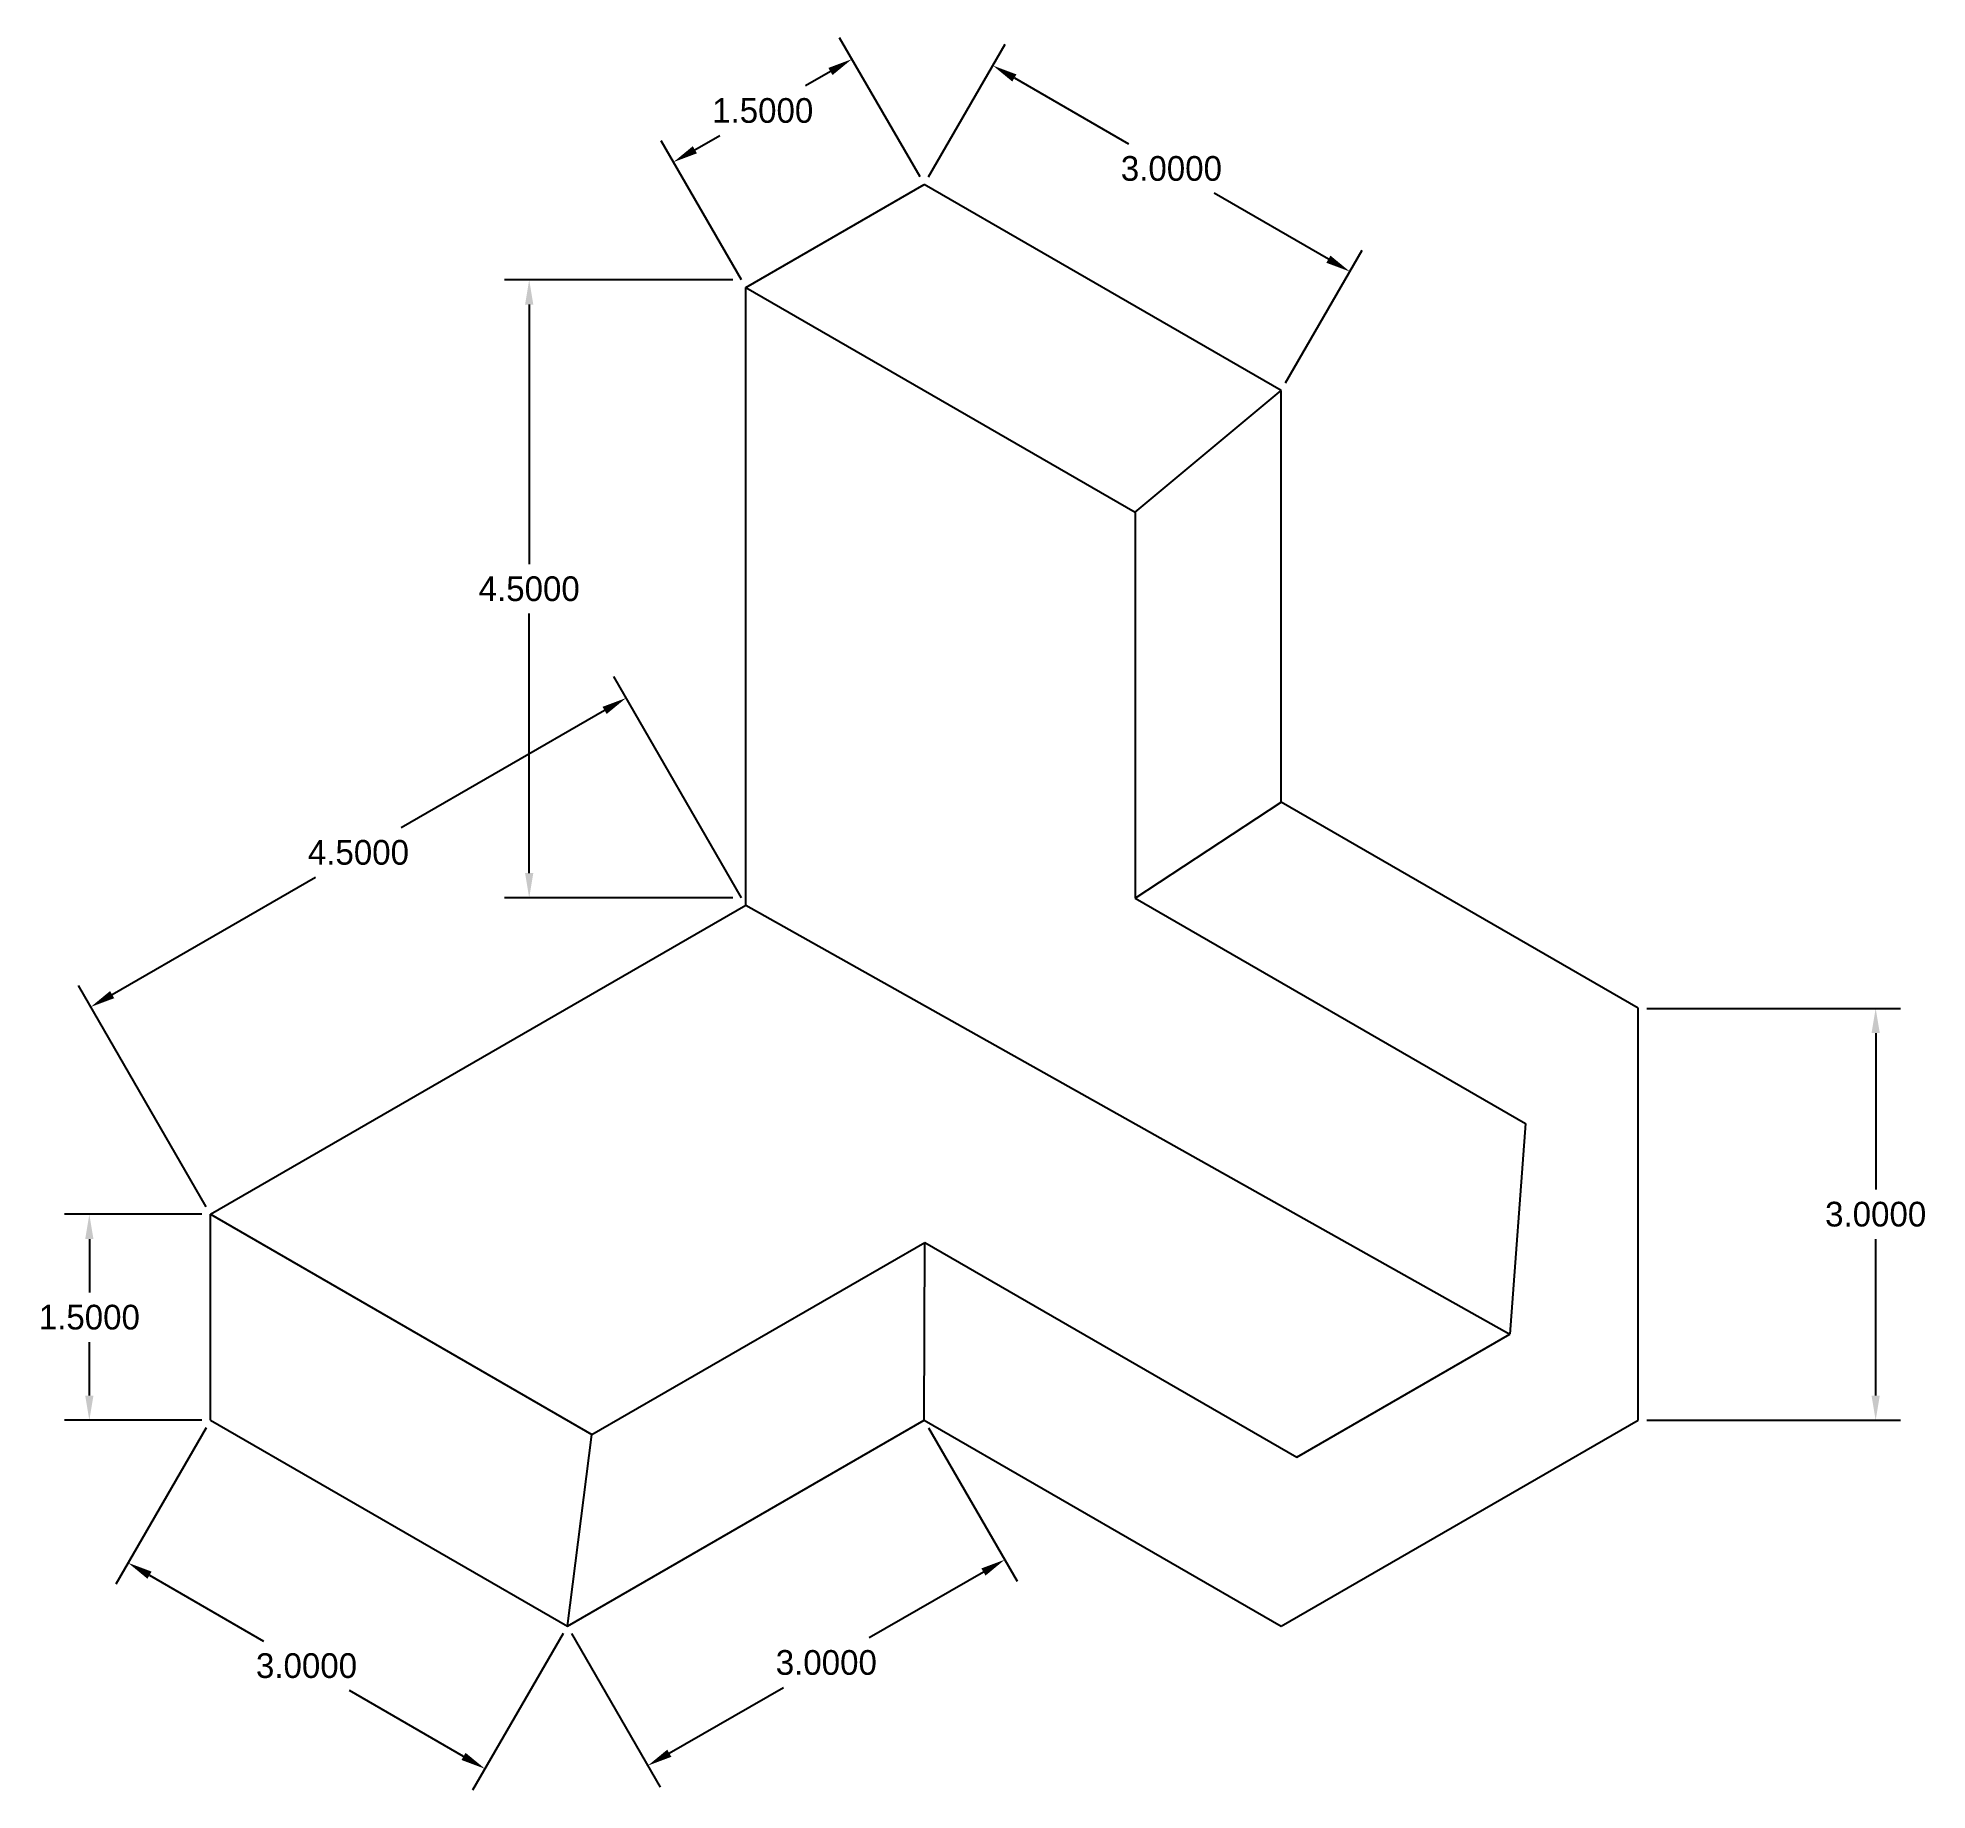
# Model space of a CAD drawing. Header units: inches. Extents: x 37.8 to 51.6, y 21.9 to 34.6.
import ezdxf

# ---------------------------------------------------------------- set-up
doc = ezdxf.new("R2010")
doc.units = ezdxf.units.IN
doc.header["$MEASUREMENT"] = 0
doc.dimstyles.get("Standard").update_dxf_attribs({"dimtxt": 0.18, "dimasz": 0.18, "dimexe": 0.18, "dimexo": 0.0625, "dimgap": 0.09, "dimtad": 0, "dimtih": 1, "dimtoh": 1, "dimdec": 4, "dimzin": 0, "dimdsep": 46, "dimtxsty": 'Standard', "dimcen": 0.09, "dimadec": 0, "dimazin": 0, "dimtfac": 1, "dimtdec": 4, "dimtofl": 0, "dimtmove": 0, "dimatfit": 3, "dimfxl": 1, "dimtolj": 1, "dimtzin": 0, "dimarcsym": 0})

# ---------------------------------------------------------------- blocks, each defined once
blk = doc.blocks.new('*D2')
at = {"color": 0, "lineweight": -2, "transparency": 16777216}
for p, q in [((44.283, 33.606), (44.842, 34.573)), ((44.908, 34.327), (45.739, 33.847)), ((47.194, 33.007), (46.363, 33.487)), ((46.881, 32.106), (47.44, 33.073))]:
    blk.add_line(p, q, dxfattribs=at)
at = {"color": 0, "transparency": 16777216}
for points in [[(44.923, 34.353), (44.893, 34.301), (44.752, 34.417)], [(47.209, 33.033), (47.179, 32.981), (47.35, 32.917)]]:
    blk.add_solid(points, dxfattribs=at)
at = {"layer": 'Defpoints', "color": 0, "transparency": 16777216}
for p in [(44.252, 33.551), (47.35, 32.917), (46.85, 32.051)]:
    blk.add_point(p, dxfattribs=at)
at = {"color": 0, "transparency": 16777216, "insert": (46.051, 33.667), "char_height": 0.18, "attachment_point": 5}
blk.add_mtext('\\A1;3.0000', dxfattribs=at)
blk = doc.blocks.new('*D3')
at = {"color": 0, "lineweight": -2, "transparency": 16777216}
for p, q in [((44.221, 33.606), (43.635, 34.62)), ((43.569, 34.374), (43.387, 34.269)), ((42.922, 32.856), (42.336, 33.87)), ((42.582, 33.804), (42.764, 33.909))]:
    blk.add_line(p, q, dxfattribs=at)
at = {"color": 0, "transparency": 16777216}
for points in [[(43.554, 34.4), (43.584, 34.348), (43.725, 34.464)], [(42.567, 33.83), (42.597, 33.778), (42.426, 33.714)]]:
    blk.add_solid(points, dxfattribs=at)
at = {"layer": 'Defpoints', "color": 0, "transparency": 16777216}
for p in [(43.725, 34.464), (44.252, 33.551), (42.953, 32.801)]:
    blk.add_point(p, dxfattribs=at)
at = {"color": 0, "transparency": 16777216, "insert": (43.076, 34.089), "char_height": 0.18, "attachment_point": 5}
blk.add_mtext('\\A1;1.5000', dxfattribs=at)
blk = doc.blocks.new('*D4')
at = {"color": 0, "lineweight": -2, "transparency": 16777216}
for p, q in [((42.922, 28.356), (41.991, 29.967)), ((41.925, 29.721), (40.444, 28.866)), ((38.34, 27.651), (39.821, 28.506)), ((39.025, 26.106), (38.094, 27.717))]:
    blk.add_line(p, q, dxfattribs=at)
at = {"color": 0, "transparency": 16777216}
for points in [[(41.91, 29.747), (41.94, 29.695), (42.081, 29.811)], [(38.325, 27.677), (38.355, 27.625), (38.184, 27.561)]]:
    blk.add_solid(points, dxfattribs=at)
at = {"layer": 'Defpoints', "color": 0, "transparency": 16777216}
for p in [(42.081, 29.811), (42.953, 28.301), (39.056, 26.051)]:
    blk.add_point(p, dxfattribs=at)
at = {"color": 0, "transparency": 16777216, "insert": (40.133, 28.686), "char_height": 0.18, "attachment_point": 5}
blk.add_mtext('\\A1;4.5000', dxfattribs=at)
blk = doc.blocks.new('*D5')
at = {"color": 0, "lineweight": -2, "transparency": 16777216}
for p, q in [((49.511, 27.551), (51.358, 27.551)), ((51.178, 27.371), (51.178, 26.231)), ((51.178, 24.731), (51.178, 25.871)), ((49.511, 24.551), (51.358, 24.551))]:
    blk.add_line(p, q, dxfattribs=at)
at = {"color": 0, "transparency": 16777216}
for points in [[(51.148, 27.371), (51.208, 27.371), (51.178, 27.551)], [(51.148, 24.731), (51.208, 24.731), (51.178, 24.551)]]:
    blk.add_solid(points, dxfattribs=at)
at = {"layer": 'Defpoints', "color": 0, "transparency": 16777216}
for p in [(49.448, 27.551), (51.178, 27.551), (49.448, 24.551)]:
    blk.add_point(p, dxfattribs=at)
at = {"color": 0, "transparency": 16777216, "insert": (51.178, 26.051), "char_height": 0.18, "attachment_point": 5}
blk.add_mtext('\\A1;3.0000', dxfattribs=at)
blk = doc.blocks.new('*D6')
at = {"color": 0, "lineweight": -2, "transparency": 16777216}
for p, q in [((39.025, 24.497), (38.366, 23.357)), ((38.612, 23.423), (39.443, 22.943)), ((41.623, 22.997), (40.964, 21.857)), ((40.898, 22.103), (40.067, 22.583))]:
    blk.add_line(p, q, dxfattribs=at)
at = {"color": 0, "transparency": 16777216}
for points in [[(38.627, 23.449), (38.597, 23.397), (38.456, 23.513)], [(40.913, 22.129), (40.883, 22.077), (41.054, 22.013)]]:
    blk.add_solid(points, dxfattribs=at)
at = {"layer": 'Defpoints', "color": 0, "transparency": 16777216}
for p in [(39.056, 24.551), (41.654, 23.051), (41.054, 22.013)]:
    blk.add_point(p, dxfattribs=at)
at = {"color": 0, "transparency": 16777216, "insert": (39.755, 22.763), "char_height": 0.18, "attachment_point": 5}
blk.add_mtext('\\A1;3.0000', dxfattribs=at)
blk = doc.blocks.new('*D7')
at = {"color": 0, "lineweight": -2, "transparency": 16777216}
for p, q in [((44.283, 24.497), (44.928, 23.38)), ((44.683, 23.446), (43.851, 22.966)), ((41.685, 22.997), (42.33, 21.88)), ((42.396, 22.126), (43.228, 22.606))]:
    blk.add_line(p, q, dxfattribs=at)
at = {"color": 0, "transparency": 16777216}
for points in [[(44.668, 23.472), (44.698, 23.42), (44.838, 23.536)], [(42.381, 22.152), (42.411, 22.1), (42.24, 22.036)]]:
    blk.add_solid(points, dxfattribs=at)
at = {"layer": 'Defpoints', "color": 0, "transparency": 16777216}
for p in [(44.252, 24.551), (44.838, 23.536), (41.654, 23.051)]:
    blk.add_point(p, dxfattribs=at)
at = {"color": 0, "transparency": 16777216, "insert": (43.539, 22.786), "char_height": 0.18, "attachment_point": 5}
blk.add_mtext('\\A1;3.0000', dxfattribs=at)
blk = doc.blocks.new('*D8')
at = {"color": 0, "lineweight": -2, "transparency": 16777216}
for p, q in [((38.993, 26.051), (37.994, 26.051)), ((38.174, 25.871), (38.174, 25.481)), ((38.174, 24.731), (38.174, 25.121)), ((38.993, 24.551), (37.994, 24.551))]:
    blk.add_line(p, q, dxfattribs=at)
at = {"color": 0, "transparency": 16777216}
for points in [[(38.144, 25.871), (38.204, 25.871), (38.174, 26.051)], [(38.144, 24.731), (38.204, 24.731), (38.174, 24.551)]]:
    blk.add_solid(points, dxfattribs=at)
at = {"layer": 'Defpoints', "color": 0, "transparency": 16777216}
for p in [(38.174, 26.051), (39.056, 26.051), (39.056, 24.551)]:
    blk.add_point(p, dxfattribs=at)
at = {"color": 0, "transparency": 16777216, "insert": (38.174, 25.301), "char_height": 0.18, "attachment_point": 5}
blk.add_mtext('\\A1;1.5000', dxfattribs=at)
blk = doc.blocks.new('*D9')
at = {"color": 0, "lineweight": -2, "transparency": 16777216}
for p, q in [((42.859, 32.856), (41.196, 32.856)), ((41.376, 32.676), (41.376, 30.786)), ((41.376, 28.536), (41.376, 30.426)), ((42.859, 28.356), (41.196, 28.356))]:
    blk.add_line(p, q, dxfattribs=at)
at = {"color": 0, "transparency": 16777216}
for points in [[(41.346, 32.676), (41.406, 32.676), (41.376, 32.856)], [(41.346, 28.536), (41.406, 28.536), (41.376, 28.356)]]:
    blk.add_solid(points, dxfattribs=at)
at = {"layer": 'Defpoints', "color": 0, "transparency": 16777216}
for p in [(41.376, 32.856), (42.922, 32.856), (42.922, 28.356)]:
    blk.add_point(p, dxfattribs=at)
at = {"color": 0, "transparency": 16777216, "insert": (41.376, 30.606), "char_height": 0.18, "attachment_point": 5}
blk.add_mtext('\\A1;4.5000', dxfattribs=at)

msp = doc.modelspace()

# ---------------------------------------------------------------- linework, layer by layer
for p, q in [((42.95294, 32.80148), (44.25198, 33.55148)), ((46.85006, 32.05148), (44.25198, 33.55148)), ((42.95294, 28.30148), (42.95294, 32.80148)), ((42.95294, 32.80148), (45.78689, 31.16531)), ((45.78689, 31.16531), (46.85006, 32.05148)), ((46.85006, 29.05148), (46.85006, 32.05148)), ((45.78689, 31.16531), (45.78689, 28.3546)), ((45.78689, 28.3546), (46.85006, 29.05148)), ((49.44814, 27.55148), (46.85006, 29.05148)), ((45.78689, 28.3546), (48.62961, 26.71335)), ((39.05583, 26.05148), (42.95294, 28.30148)), ((42.95294, 28.30148), (48.51409, 25.17713)), ((49.44814, 24.55148), (49.44814, 27.55148)), ((48.62961, 26.71335), (48.51409, 25.17713)), ((39.05583, 24.55148), (39.05583, 26.05148)), ((39.05583, 26.05148), (41.83321, 24.44796)), ((41.83321, 24.44796), (44.25568, 25.84658)), ((44.25198, 24.55148), (44.25568, 25.84658)), ((44.25568, 25.84658), (46.96464, 24.28256)), ((46.96464, 24.28256), (48.51409, 25.17713)), ((39.05583, 24.55148), (41.65391, 23.05148)), ((41.65391, 23.05148), (44.25198, 24.55148)), ((44.25198, 24.55148), (46.85006, 23.05148)), ((46.85006, 23.05148), (49.44814, 24.55148)), ((41.65391, 23.05148), (41.83321, 24.44796))]:
    msp.add_line(p, q)

# ---------------------------------------------------------------- dimensions: what is measured, and where the dimension line sits
for p1, p2, distance, picture, middle in [((42.95294, 32.80148), (44.25198, 33.55148), 1.05348, '*D3', (43.07572, 34.08883)), ((44.25198, 33.55148), (46.85006, 32.05148), 0.99965, '*D2', (46.05085, 33.66721)), ((42.92169, 28.35561), (42.92169, 32.85561), 1.54594, '*D9', (41.37576, 30.60561)), ((39.05583, 26.05148), (42.95294, 28.30148), 1.74347, '*D4', (40.13265, 28.68637)), ((49.44814, 24.55148), (49.44814, 27.55148), -1.73013, '*D5', (51.17827, 26.05148)), ((39.05583, 24.55148), (39.05583, 26.05148), 0.88223, '*D8', (38.1736, 25.30148)), ((39.05583, 24.55148), (41.65391, 23.05148), -1.19961, '*D6', (39.75506, 22.76259)), ((41.65391, 23.05148), (44.25198, 24.55148), -1.17294, '*D7', (43.53941, 22.78569))]:
    dim = msp.add_aligned_dim(p1=p1, p2=p2, distance=distance, dimstyle='Standard')
    dim.commit()
    dim.dimension.update_dxf_attribs({"geometry": picture, "text_midpoint": middle})

doc.saveas('drawing.dxf')
